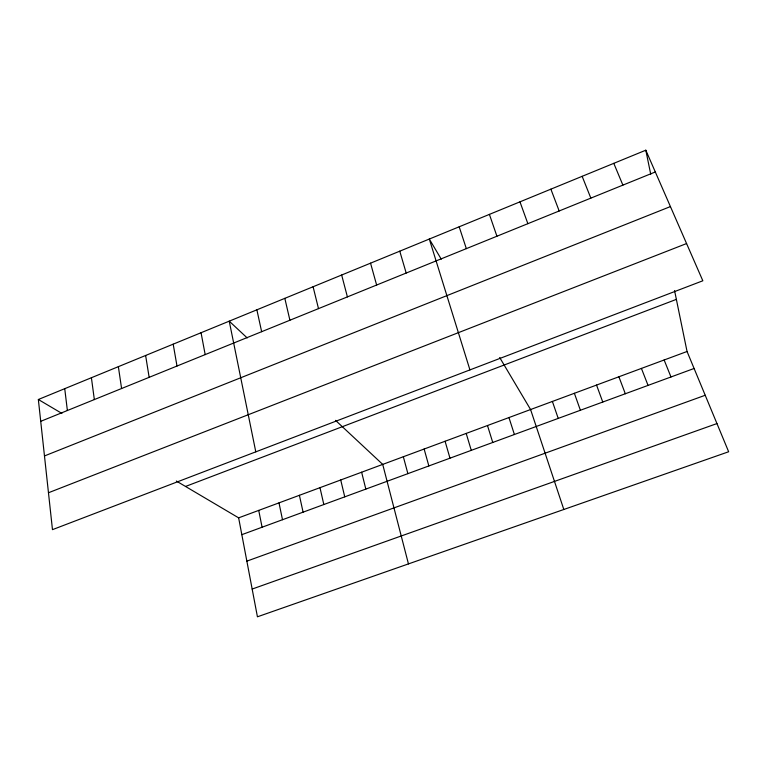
<?xml version="1.0" encoding="UTF-8"?>
<svg xmlns="http://www.w3.org/2000/svg" width="767" height="767" viewBox="0 0 767 767"><rect width="100%" height="100%" fill="white"/><g stroke="black" fill="none" stroke-linecap="round" stroke-linejoin="round"><path stroke-width="1.15" d="M38.35 399.502L645.804 150.198L702.831 280.78L52.472 529.652L38.35 399.502L61.897 413.413M40.718 421.332L655.306 171.971M44.476 455.943L670.425 206.582M48.474 492.75L686.58 243.551M185.528 486.46L676.369 299.379M176.343 481.034L238.633 517.85L687.05 351.487L674.557 290.549M241.835 534.666L694.097 368.476M246.859 561.137L705.209 395.264M252.17 589.056L716.953 423.566M247.185 337.921L229.228 321.162L255.794 451.849M335.524 420.354L382.714 464.39L408.456 563.908M441.265 259.179L429.309 239.055L469.941 369.895M499.681 357.508L530.582 409.54L563.822 509.489M613.792 163.342L622.89 185.125M687.05 351.487L728.65 451.753L257.434 616.802L238.633 517.85M664.136 359.991L670.981 376.971M582.153 176.324L590.839 198.126M641.423 368.419L648.048 385.398M550.879 189.161L559.172 210.973M618.892 376.779L625.316 393.749M596.544 385.063L602.766 402.033M519.968 201.846L527.869 223.676M574.378 393.289L580.398 410.259M489.404 214.386L496.93 236.236M552.393 401.448L558.223 418.408M459.184 226.792L466.336 248.642M508.952 417.564L514.398 434.505M487.486 425.522L492.75 442.463M466.202 433.422L471.274 450.354M399.77 251.173L406.194 273.042M445.081 441.255L449.98 458.177M424.132 449.031L428.849 465.943M370.547 263.167L376.635 285.036M403.337 456.739L407.881 473.651M341.66 275.027L347.403 296.896M361.631 472.213L365.83 489.097M313.089 286.753L318.497 308.631M340.721 479.969L344.747 496.853M284.825 298.344L289.907 320.232M319.983 487.668L323.827 504.533M299.398 495.3L303.09 512.155M256.878 309.82L261.643 331.699M278.987 502.874L282.505 519.719M645.804 150.198L650.723 174.214M258.728 510.391L262.084 527.226M201.05 332.725L205.182 354.603M173.189 344.162L177.004 366.041M145.625 355.476L149.143 377.345M118.367 366.664L121.589 388.524M91.407 377.728L94.341 399.578M64.735 388.677L67.381 410.518"/></g></svg>
